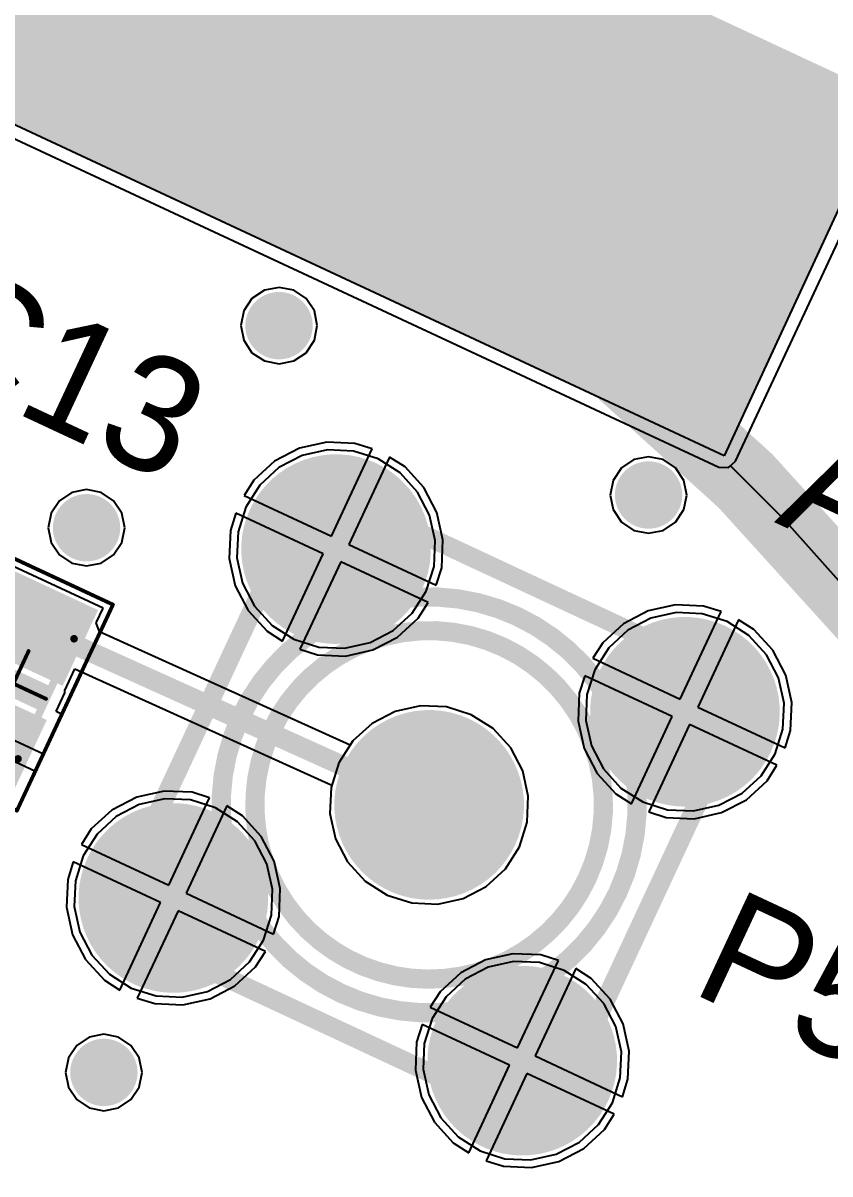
# Model space of a CAD drawing. Header units: millimetres. Extents: x 1.42 to 4.09, y 1.63 to 4.12.
# Drawn here: x 3.089 to 3.508, y 3.204 to 3.802 of the extents above; entities that cross this region are included whole.
import ezdxf

# ---------------------------------------------------------------- set-up
doc = ezdxf.new("R2010")
doc.units = ezdxf.units.MM
doc.header["$MEASUREMENT"] = 0
for name, color, linetype in [('BottomLayer', 5, 'Continuous'), ('BottomSolder', 6, 'Continuous'), ('KeepOutLayer', 6, 'Continuous'), ('Mechanical1', 6, 'Continuous'), ('Mechanical13', 56, 'Continuous'), ('Mechanical15', 56, 'Continuous'), ('Mechanical3', 76, 'Continuous'), ('MidLayer1', 16, 'Continuous'), ('MidLayer2', 76, 'Continuous'), ('MultiLayer', 9, 'Continuous'), ('PadHoleLayer', 156, 'Continuous'), ('TopLayer', 1, 'Continuous'), ('TopOverlay', 2, 'Continuous'), ('TopPaste', 8, 'Continuous'), ('TopSolder', 216, 'Continuous'), ('ViaHoleLayer', 16, 'Continuous')]:
    doc.layers.add(name, color=color, linetype=linetype)

# ---------------------------------------------------------------- blocks, each defined once
blk = doc.blocks.new('TE_SMA_TH_1')
at = {"layer": 'BottomLayer', "const_width": 0.04528}
for points in [[(-0.12264, 0.1, 1), (-0.07736, 0.1, 1)], [(0.07736, 0.1, 1), (0.12264, 0.1, 1)], [(-0.02264, 0, 1), (0.02264, 0, 1)], [(-0.12264, -0.1, 1), (-0.07736, -0.1, 1)], [(0.07736, -0.1, 1), (0.12264, -0.1, 1)]]:
    blk.add_lwpolyline(points, format="xyb", close=True, dxfattribs=at)
at = {"layer": 'BottomSolder', "const_width": 0.04928}
for points in [[(-0.12464, 0.1, 1), (-0.07536, 0.1, 1)], [(0.07536, 0.1, 1), (0.12464, 0.1, 1)], [(-0.02464, 0, 1), (0.02464, 0, 1)], [(-0.12464, -0.1, 1), (-0.07536, -0.1, 1)], [(0.07536, -0.1, 1), (0.12464, -0.1, 1)]]:
    blk.add_lwpolyline(points, format="xyb", close=True, dxfattribs=at)
at = {"layer": 'Mechanical13', "const_width": 0.01}
for points in [[(-0.12598, -0.12598), (-0.12598, 0.12598)], [(-0.12598, 0.12598), (0.12598, 0.12598)], [(0.12598, -0.12598), (0.12598, 0.12598)], [(-0.12598, -0.12598), (0.12598, -0.12598)]]:
    blk.add_lwpolyline(points, dxfattribs=at)
at = {"layer": 'Mechanical13'}
for points, const_width in [([(-0.12848, 0.12598, 1), (-0.12348, 0.12598, 1)], 0.005), ([(-0.12848, 0.12598, 1), (-0.12348, 0.12598, 1)], 0.005), ([(0.12348, 0.12598, 1), (0.12848, 0.12598, 1)], 0.005), ([(0.12348, 0.12598, 1), (0.12848, 0.12598, 1)], 0.005), ([(0.10807, 0, 1), (-0.10807, 0, 1)], 0.01), ([(0.09055, 0, 1), (-0.09055, 0, 1)], 0.01), ([(0.02559, 0, 1), (-0.02559, 0, 1)], 0.01), ([(-0.11057, 0, 1), (-0.10557, 0, 1)], 0.005), ([(-0.09305, 0, 1), (-0.08805, 0, 1)], 0.005), ([(-0.02809, 0, 1), (-0.02309, 0, 1)], 0.005), ([(0.02309, 0, 1), (0.02809, 0, 1)], 0.005), ([(0.08805, 0, 1), (0.09305, 0, 1)], 0.005), ([(0.10557, 0, 1), (0.11057, 0, 1)], 0.005), ([(-0.12848, -0.12598, 1), (-0.12348, -0.12598, 1)], 0.005), ([(-0.12848, -0.12598, 1), (-0.12348, -0.12598, 1)], 0.005), ([(0.12348, -0.12598, 1), (0.12848, -0.12598, 1)], 0.005), ([(0.12348, -0.12598, 1), (0.12848, -0.12598, 1)], 0.005)]:
    blk.add_lwpolyline(points, format="xyb", close=True, dxfattribs=dict(at, const_width=const_width))
at = {"layer": 'MidLayer1', "const_width": 0.04528}
for points in [[(-0.12264, 0.1, 1), (-0.07736, 0.1, 1)], [(0.07736, 0.1, 1), (0.12264, 0.1, 1)], [(-0.02264, 0, 1), (0.02264, 0, 1)], [(-0.12264, -0.1, 1), (-0.07736, -0.1, 1)], [(0.07736, -0.1, 1), (0.12264, -0.1, 1)]]:
    blk.add_lwpolyline(points, format="xyb", close=True, dxfattribs=at)
at = {"layer": 'MidLayer2', "const_width": 0.04528}
for points in [[(-0.12264, 0.1, 1), (-0.07736, 0.1, 1)], [(0.07736, 0.1, 1), (0.12264, 0.1, 1)], [(-0.02264, 0, 1), (0.02264, 0, 1)], [(-0.12264, -0.1, 1), (-0.07736, -0.1, 1)], [(0.07736, -0.1, 1), (0.12264, -0.1, 1)]]:
    blk.add_lwpolyline(points, format="xyb", close=True, dxfattribs=at)
at = {"layer": 'MultiLayer', "const_width": 0.04528}
for points in [[(-0.12264, 0.1, 1), (-0.07736, 0.1, 1)], [(0.07736, 0.1, 1), (0.12264, 0.1, 1)], [(-0.02264, 0, 1), (0.02264, 0, 1)], [(-0.12264, -0.1, 1), (-0.07736, -0.1, 1)], [(0.07736, -0.1, 1), (0.12264, -0.1, 1)]]:
    blk.add_lwpolyline(points, format="xyb", close=True, dxfattribs=at)
at = {"layer": 'PadHoleLayer'}
for points, const_width in [([(-0.11575, 0.1, 1), (-0.08425, 0.1, 1)], 0.0315), ([(0.08425, 0.1, 1), (0.11575, 0.1, 1)], 0.0315), ([(-0.01476, 0, 1), (0.01476, 0, 1)], 0.02953), ([(-0.11575, -0.1, 1), (-0.08425, -0.1, 1)], 0.0315), ([(0.08425, -0.1, 1), (0.11575, -0.1, 1)], 0.0315)]:
    blk.add_lwpolyline(points, format="xyb", close=True, dxfattribs=dict(at, const_width=const_width))
at = {"layer": 'TopLayer', "const_width": 0.04528}
for points in [[(-0.12264, 0.1, 1), (-0.07736, 0.1, 1)], [(0.07736, 0.1, 1), (0.12264, 0.1, 1)], [(-0.02264, 0, 1), (0.02264, 0, 1)], [(-0.12264, -0.1, 1), (-0.07736, -0.1, 1)], [(0.07736, -0.1, 1), (0.12264, -0.1, 1)]]:
    blk.add_lwpolyline(points, format="xyb", close=True, dxfattribs=at)
at = {"layer": 'TopSolder', "const_width": 0.04928}
for points in [[(-0.12464, 0.1, 1), (-0.07536, 0.1, 1)], [(0.07536, 0.1, 1), (0.12464, 0.1, 1)], [(-0.02464, 0, 1), (0.02464, 0, 1)], [(-0.12464, -0.1, 1), (-0.07536, -0.1, 1)], [(0.07536, -0.1, 1), (0.12464, -0.1, 1)]]:
    blk.add_lwpolyline(points, format="xyb", close=True, dxfattribs=at)
blk = doc.blocks.new('CAPC0603_1608_100_N_4')
at = {"layer": 'Mechanical13', "const_width": 0.00394}
for points in [[(-0.03445, -0.0187), (-0.03445, 0.0187)], [(0.03445, 0.0187), (-0.03445, 0.0187)], [(0.03445, -0.0187), (0.03445, 0.0187)], [(0.03445, -0.0187), (-0.03445, -0.0187)]]:
    blk.add_lwpolyline(points, dxfattribs=at)
at = {"layer": 'Mechanical13', "const_width": 0.00197}
for points in [[(-0.03543, 0.0187, 1), (-0.03346, 0.0187, 1)], [(-0.03543, 0.0187, 1), (-0.03346, 0.0187, 1)], [(0.03346, 0.0187, 1), (0.03543, 0.0187, 1)], [(0.03346, 0.0187, 1), (0.03543, 0.0187, 1)], [(-0.03543, -0.0187, 1), (-0.03346, -0.0187, 1)], [(-0.03543, -0.0187, 1), (-0.03346, -0.0187, 1)], [(0.03346, -0.0187, 1), (0.03543, -0.0187, 1)], [(0.03346, -0.0187, 1), (0.03543, -0.0187, 1)]]:
    blk.add_lwpolyline(points, format="xyb", close=True, dxfattribs=at)
at = {"layer": 'Mechanical15', "const_width": 0.00197}
for points in [[(-0.05906, -0.02953), (-0.05906, 0.02953)], [(0.05906, 0.02953), (-0.05906, 0.02953)], [(0.05906, -0.02953), (0.05906, 0.02953)], [(0, -0.0187), (0, 0.0187)], [(0.0187, 0), (-0.0187, 0)], [(0.05906, -0.02953), (-0.05906, -0.02953)]]:
    blk.add_lwpolyline(points, dxfattribs=at)
at = {"layer": 'Mechanical15', "const_width": 0.000984}
for points in [[(-0.05955, 0.02953, 1), (-0.05856, 0.02953, 1)], [(-0.05955, 0.02953, 1), (-0.05856, 0.02953, 1)], [(0.05856, 0.02953, 1), (0.05955, 0.02953, 1)], [(0.05856, 0.02953, 1), (0.05955, 0.02953, 1)], [(-0.00049, 0.0187, 1), (0.00049, 0.0187, 1)], [(-0.01919, 0, 1), (-0.01821, 0, 1)], [(0.01821, 0, 1), (0.01919, 0, 1)], [(-0.00049, -0.0187, 1), (0.00049, -0.0187, 1)], [(-0.05955, -0.02953, 1), (-0.05856, -0.02953, 1)], [(-0.05955, -0.02953, 1), (-0.05856, -0.02953, 1)], [(0.05856, -0.02953, 1), (0.05955, -0.02953, 1)], [(0.05856, -0.02953, 1), (0.05955, -0.02953, 1)]]:
    blk.add_lwpolyline(points, format="xyb", close=True, dxfattribs=at)
at = {"layer": 'TopLayer'}
for points in [[(-0.01378, -0.01969), (-0.01378, 0.01969), (-0.04921, -0.01969), (-0.04921, 0.01969)], [(-0.00689, -0.02067), (0.00689, -0.02067), (-0.00689, 0.01969), (0.00689, 0.01969)], [(0.04921, -0.01969), (0.04921, 0.01969), (0.01378, -0.01969), (0.01378, 0.01969)]]:
    blk.add_solid(points, dxfattribs=at)
at = {"layer": 'TopPaste'}
for points in [[(-0.01378, -0.01969), (-0.01378, 0.01969), (-0.04921, -0.01969), (-0.04921, 0.01969)], [(0.04921, -0.01969), (0.04921, 0.01969), (0.01378, -0.01969), (0.01378, 0.01969)]]:
    blk.add_solid(points, dxfattribs=at)
at = {"layer": 'TopSolder'}
for points in [[(-0.00978, -0.02369), (-0.00978, 0.02369), (-0.05321, -0.02369), (-0.05321, 0.02369)], [(0.05321, -0.02369), (0.05321, 0.02369), (0.00978, -0.02369), (0.00978, 0.02369)]]:
    blk.add_solid(points, dxfattribs=at)
blk = doc.blocks.new('ANT_2_4GHZ_FR408_4L_TIFA_9')
at = {"layer": 'KeepOutLayer'}
blk.add_solid([(-0.0374, 0.00984), (0.56102, 0.00984), (-0.0374, 0.21457), (0.56102, 0.21457)], dxfattribs=at)
at = {"layer": 'TopLayer'}
for points, const_width in [([(0, 0.02264), (0, 0.18307)], 0.03543), ([(0, 0.19291), (0.08268, 0.19291)], 0.01969), ([(0.08268, 0.19291), (0.16929, 0.19291)], 0.01969), ([(0.08268, 0), (0.08268, 0.19291)], 0.01969), ([(0.16929, 0.08898), (0.16929, 0.19291)], 0.01969), ([(0.26772, 0.19291), (0.35433, 0.19291)], 0.01969), ([(0.26772, 0.08898), (0.26772, 0.19291)], 0.01969), ([(0.35433, 0.08898), (0.35433, 0.19291)], 0.01969), ([(0.45276, 0.19291), (0.53937, 0.19291)], 0.01969), ([(0.45276, 0.08898), (0.45276, 0.19291)], 0.01969), ([(0.53937, 0.02795), (0.53937, 0.19291)], 0.01969), ([(0.16929, 0.08898), (0.26772, 0.08898)], 0.01969), ([(0.35433, 0.08898), (0.45276, 0.08898)], 0.01969), ([(0, 0), (0, 0.02264)], 0.03543)]:
    blk.add_lwpolyline(points, dxfattribs=dict(at, const_width=const_width))
for points, const_width in [([(-0.00886, 0.18307, 1), (0.00886, 0.18307, 1)], 0.01772), ([(-0.00492, 0.19291, 1), (0.00492, 0.19291, 1)], 0.00984), ([(0.07776, 0.19291, 1), (0.0876, 0.19291, 1)], 0.00984), ([(0.07776, 0.19291, 1), (0.0876, 0.19291, 1)], 0.00984), ([(0.07776, 0.19291, 1), (0.0876, 0.19291, 1)], 0.00984), ([(0.16437, 0.19291, 1), (0.17421, 0.19291, 1)], 0.00984), ([(0.16437, 0.19291, 1), (0.17421, 0.19291, 1)], 0.00984), ([(0.2628, 0.19291, 1), (0.27264, 0.19291, 1)], 0.00984), ([(0.2628, 0.19291, 1), (0.27264, 0.19291, 1)], 0.00984), ([(0.34941, 0.19291, 1), (0.35925, 0.19291, 1)], 0.00984), ([(0.34941, 0.19291, 1), (0.35925, 0.19291, 1)], 0.00984), ([(0.44783, 0.19291, 1), (0.45768, 0.19291, 1)], 0.00984), ([(0.44783, 0.19291, 1), (0.45768, 0.19291, 1)], 0.00984), ([(0.53445, 0.19291, 1), (0.54429, 0.19291, 1)], 0.00984), ([(0.53445, 0.19291, 1), (0.54429, 0.19291, 1)], 0.00984), ([(0.16437, 0.08898, 1), (0.17421, 0.08898, 1)], 0.00984), ([(0.16437, 0.08898, 1), (0.17421, 0.08898, 1)], 0.00984), ([(0.2628, 0.08898, 1), (0.27264, 0.08898, 1)], 0.00984), ([(0.2628, 0.08898, 1), (0.27264, 0.08898, 1)], 0.00984), ([(0.34941, 0.08898, 1), (0.35925, 0.08898, 1)], 0.00984), ([(0.34941, 0.08898, 1), (0.35925, 0.08898, 1)], 0.00984), ([(0.44783, 0.08898, 1), (0.45768, 0.08898, 1)], 0.00984), ([(0.44783, 0.08898, 1), (0.45768, 0.08898, 1)], 0.00984), ([(-0.00886, 0.02264, 1), (0.00886, 0.02264, 1)], 0.01772), ([(-0.00886, 0.02264, 1), (0.00886, 0.02264, 1)], 0.01772), ([(0.53445, 0.02795, 1), (0.54429, 0.02795, 1)], 0.00984), ([(-0.00886, 0, 1), (0.00886, 0, 1)], 0.01772), ([(0.07776, 0, 1), (0.0876, 0, 1)], 0.00984)]:
    blk.add_lwpolyline(points, format="xyb", close=True, dxfattribs=dict(at, const_width=const_width))
for points in [[(-0.005, 0.01764), (0.005, 0.01764), (-0.005, 0.02764), (0.005, 0.02764)], [(0.07768, -0.005), (0.08768, -0.005), (0.07768, 0.005), (0.08768, 0.005)]]:
    blk.add_solid(points, dxfattribs=at)
at = {"layer": 'TopPaste'}
for points in [[(-0.005, 0.01764), (0.005, 0.01764), (-0.005, 0.02764), (0.005, 0.02764)], [(0.07768, -0.005), (0.08768, -0.005), (0.07768, 0.005), (0.08768, 0.005)]]:
    blk.add_solid(points, dxfattribs=at)

msp = doc.modelspace()

# ---------------------------------------------------------------- linework, layer by layer
at = {"layer": 'BottomLayer'}
for p, q in [((3.596, 3.886), (3.45331, 3.57736)), ((3.45331, 3.57736), (2.91095, 3.83026)), ((2.90821, 3.82438), (3.45057, 3.57147)), ((3.4592, 3.57461), (3.54572, 3.76016)), ((3.24677, 3.58443), (3.23256, 3.58128)), ((3.26131, 3.5838), (3.24677, 3.58443)), ((3.27038, 3.58094), (3.26131, 3.5838)), ((3.23256, 3.58128), (3.21965, 3.57456)), ((3.24921, 3.53554), (3.27038, 3.58094)), ((3.27945, 3.57671), (3.25828, 3.53131)), ((3.28747, 3.5716), (3.27945, 3.57671)), ((3.21965, 3.57456), (3.20892, 3.56473)), ((3.2973, 3.56087), (3.28747, 3.5716)), ((3.45057, 3.57147), (3.4555, 3.57126)), ((3.4555, 3.57126), (3.45553, 3.57126)), ((3.45553, 3.57126), (3.4592, 3.57461)), ((3.4592, 3.57461), (3.4592, 3.57461)), ((3.20892, 3.56473), (3.20381, 3.55671)), ((3.30402, 3.54796), (3.2973, 3.56087)), ((3.20381, 3.55671), (3.24921, 3.53554)), ((3.19959, 3.54765), (3.19673, 3.53857)), ((3.24499, 3.52647), (3.19959, 3.54765)), ((3.30717, 3.53375), (3.30402, 3.54796)), ((3.19673, 3.53857), (3.19609, 3.52403)), ((3.25828, 3.53131), (3.30368, 3.51014)), ((3.30654, 3.51921), (3.30717, 3.53375)), ((3.19609, 3.52403), (3.19924, 3.50982)), ((3.22382, 3.48107), (3.24499, 3.52647)), ((3.25405, 3.52225), (3.23288, 3.47685)), ((3.29945, 3.50108), (3.25405, 3.52225)), ((3.30368, 3.51014), (3.30654, 3.51921)), ((3.19924, 3.50982), (3.20596, 3.49691)), ((3.29434, 3.49306), (3.29945, 3.50108)), ((3.42803, 3.49991), (3.41382, 3.49676)), ((3.44257, 3.49927), (3.42803, 3.49991)), ((3.45164, 3.49641), (3.44257, 3.49927)), ((3.20596, 3.49691), (3.21579, 3.48618)), ((3.28361, 3.48322), (3.29434, 3.49306)), ((3.41382, 3.49676), (3.40091, 3.49004)), ((3.43047, 3.45101), (3.45164, 3.49641)), ((3.40091, 3.49004), (3.39018, 3.48021)), ((3.46071, 3.49219), (3.43954, 3.44679)), ((3.46873, 3.48708), (3.46071, 3.49219)), ((3.47856, 3.47635), (3.46873, 3.48708)), ((3.21579, 3.48618), (3.22382, 3.48107)), ((3.2707, 3.4765), (3.28361, 3.48322)), ((3.23288, 3.47685), (3.24195, 3.47399)), ((3.25649, 3.47335), (3.2707, 3.4765)), ((3.39018, 3.48021), (3.38507, 3.47218)), ((3.48528, 3.46344), (3.47856, 3.47635)), ((3.24195, 3.47399), (3.25649, 3.47335)), ((3.38507, 3.47218), (3.43047, 3.45101)), ((3.38085, 3.46312), (3.37799, 3.45405)), ((3.42625, 3.44195), (3.38085, 3.46312)), ((3.48843, 3.44923), (3.48528, 3.46344)), ((3.37799, 3.45405), (3.37735, 3.43951)), ((3.28231, 3.4446), (3.27034, 3.43836)), ((3.29549, 3.44752), (3.28231, 3.4446)), ((3.30898, 3.44693), (3.29549, 3.44752)), ((3.32186, 3.44287), (3.30898, 3.44693)), ((3.43954, 3.44679), (3.48494, 3.42562)), ((3.4878, 3.43469), (3.48843, 3.44923)), ((3.33324, 3.43562), (3.32186, 3.44287)), ((3.37735, 3.43951), (3.3805, 3.4253)), ((3.40508, 3.39655), (3.42625, 3.44195)), ((3.27034, 3.43836), (3.26038, 3.42924)), ((3.34236, 3.42566), (3.33324, 3.43562)), ((3.43531, 3.43772), (3.41414, 3.39232)), ((3.48071, 3.41655), (3.43531, 3.43772)), ((3.48494, 3.42562), (3.4878, 3.43469)), ((3.26038, 3.42924), (3.25313, 3.41786)), ((3.3486, 3.41369), (3.34236, 3.42566)), ((3.3805, 3.4253), (3.38722, 3.41239)), ((3.25313, 3.41786), (3.24907, 3.40498)), ((3.4756, 3.40853), (3.48071, 3.41655)), ((3.35152, 3.40051), (3.3486, 3.41369)), ((3.38722, 3.41239), (3.39706, 3.40166)), ((3.16225, 3.40317), (3.14804, 3.40002)), ((3.17679, 3.40254), (3.16225, 3.40317)), ((3.24907, 3.40498), (3.24848, 3.39149)), ((3.46487, 3.3987), (3.4756, 3.40853)), ((3.14804, 3.40002), (3.13513, 3.3933)), ((3.16469, 3.35428), (3.18586, 3.39968)), ((3.18586, 3.39968), (3.17679, 3.40254)), ((3.35093, 3.38702), (3.35152, 3.40051)), ((3.39706, 3.40166), (3.40508, 3.39655)), ((3.45196, 3.39198), (3.46487, 3.3987)), ((3.13513, 3.3933), (3.1244, 3.38347)), ((3.19492, 3.39545), (3.17375, 3.35005)), ((3.20294, 3.39034), (3.19492, 3.39545)), ((3.24848, 3.39149), (3.2514, 3.37831)), ((3.41414, 3.39232), (3.42321, 3.38946)), ((3.43775, 3.38883), (3.45196, 3.39198)), ((3.21278, 3.37961), (3.20294, 3.39034)), ((3.34687, 3.37414), (3.35093, 3.38702)), ((3.42321, 3.38946), (3.43775, 3.38883)), ((3.1244, 3.38347), (3.11929, 3.37545)), ((3.2195, 3.3667), (3.21278, 3.37961)), ((3.11929, 3.37545), (3.16469, 3.35428)), ((3.2514, 3.37831), (3.25764, 3.36634)), ((3.33962, 3.36276), (3.34687, 3.37414)), ((3.11506, 3.36638), (3.1122, 3.35731)), ((3.16046, 3.34521), (3.11506, 3.36638)), ((3.22265, 3.35249), (3.2195, 3.3667)), ((3.25764, 3.36634), (3.26676, 3.35638)), ((3.32966, 3.35364), (3.33962, 3.36276)), ((3.1122, 3.35731), (3.11157, 3.34277)), ((3.26676, 3.35638), (3.27814, 3.34913)), ((3.17375, 3.35005), (3.21915, 3.32888)), ((3.22201, 3.33795), (3.22265, 3.35249)), ((3.27814, 3.34913), (3.29102, 3.34507)), ((3.31769, 3.3474), (3.32966, 3.35364)), ((3.13929, 3.29981), (3.16046, 3.34521)), ((3.29102, 3.34507), (3.30451, 3.34448)), ((3.30451, 3.34448), (3.31769, 3.3474)), ((3.11157, 3.34277), (3.11472, 3.32856)), ((3.16953, 3.34099), (3.14836, 3.29559)), ((3.21493, 3.31982), (3.16953, 3.34099)), ((3.21915, 3.32888), (3.22201, 3.33795)), ((3.11472, 3.32856), (3.12144, 3.31565)), ((3.20982, 3.31179), (3.21493, 3.31982)), ((3.12144, 3.31565), (3.13127, 3.30492)), ((3.3293, 3.3155), (3.31639, 3.30878)), ((3.34351, 3.31865), (3.3293, 3.3155)), ((3.35805, 3.31801), (3.34351, 3.31865)), ((3.34595, 3.26975), (3.36712, 3.31515)), ((3.36712, 3.31515), (3.35805, 3.31801)), ((3.19909, 3.30196), (3.20982, 3.31179)), ((3.31639, 3.30878), (3.30566, 3.29894)), ((3.37618, 3.31093), (3.35501, 3.26553)), ((3.38421, 3.30582), (3.37618, 3.31093)), ((3.13127, 3.30492), (3.13929, 3.29981)), ((3.18618, 3.29524), (3.19909, 3.30196)), ((3.39404, 3.29509), (3.38421, 3.30582)), ((3.14836, 3.29559), (3.15743, 3.29273)), ((3.17197, 3.29209), (3.18618, 3.29524)), ((3.30566, 3.29894), (3.30055, 3.29092)), ((3.40076, 3.28218), (3.39404, 3.29509)), ((3.15743, 3.29273), (3.17197, 3.29209)), ((3.30055, 3.29092), (3.34595, 3.26975)), ((3.29632, 3.28186), (3.29346, 3.27279)), ((3.34172, 3.26069), (3.29632, 3.28186)), ((3.40391, 3.26797), (3.40076, 3.28218)), ((3.29346, 3.27279), (3.29283, 3.25825)), ((3.35501, 3.26553), (3.40041, 3.24436)), ((3.40327, 3.25343), (3.40391, 3.26797)), ((3.32055, 3.21529), (3.34172, 3.26069)), ((3.29283, 3.25825), (3.29598, 3.24404)), ((3.35079, 3.25646), (3.32962, 3.21106)), ((3.39619, 3.23529), (3.35079, 3.25646)), ((3.40041, 3.24436), (3.40327, 3.25343)), ((3.29598, 3.24404), (3.3027, 3.23113)), ((3.39108, 3.22727), (3.39619, 3.23529)), ((3.3027, 3.23113), (3.31253, 3.2204)), ((3.38035, 3.21744), (3.39108, 3.22727)), ((3.31253, 3.2204), (3.32055, 3.21529)), ((3.36744, 3.21072), (3.38035, 3.21744)), ((3.32962, 3.21106), (3.33869, 3.2082)), ((3.33869, 3.2082), (3.35323, 3.20757)), ((3.35323, 3.20757), (3.36744, 3.21072))]:
    msp.add_line(p, q, dxfattribs=at)
at = {"layer": 'BottomLayer', "const_width": 0.0135}
for points in [[(3.21525, 3.645, 1), (3.22875, 3.645, 1)], [(3.40725, 3.557, 1), (3.42075, 3.557, 1)], [(3.11525, 3.54, 1), (3.12875, 3.54, 1)], [(3.12425, 3.257, 1), (3.13775, 3.257, 1)]]:
    msp.add_lwpolyline(points, format="xyb", close=True, dxfattribs=at)
at = {"layer": 'BottomSolder', "const_width": 0.0175}
for points in [[(3.21325, 3.645, 1), (3.23075, 3.645, 1)], [(3.40525, 3.557, 1), (3.42275, 3.557, 1)], [(3.11325, 3.54, 1), (3.13075, 3.54, 1)], [(3.12225, 3.257, 1), (3.13975, 3.257, 1)]]:
    msp.add_lwpolyline(points, format="xyb", close=True, dxfattribs=at)
at = {"layer": 'Mechanical1', "const_width": 0.01}
msp.add_lwpolyline([(2.88993, 4.08344, -0.35351), (3.98344, 2.98993)], format="xyb", dxfattribs=at)
at = {"layer": 'Mechanical3', "const_width": 0.01}
msp.add_lwpolyline([(2.88296, 4.0178, -0.35351), (3.9178, 2.98296)], format="xyb", dxfattribs=at)
at = {"layer": 'Mechanical3', "const_width": 0.03937}
msp.add_lwpolyline([(3.75606, 2.86, 1), (1.76394, 2.86, 1)], format="xyb", close=True, dxfattribs=at)
at = {"layer": 'MidLayer1'}
for p, q in [((3.596, 3.886), (3.45331, 3.57736)), ((3.45331, 3.57736), (2.91095, 3.83026)), ((2.90821, 3.82438), (3.45057, 3.57147)), ((3.4592, 3.57461), (3.54572, 3.76016)), ((3.24677, 3.58443), (3.23256, 3.58128)), ((3.26131, 3.5838), (3.24677, 3.58443)), ((3.27038, 3.58094), (3.26131, 3.5838)), ((3.23256, 3.58128), (3.21965, 3.57456)), ((3.24921, 3.53554), (3.27038, 3.58094)), ((3.27945, 3.57671), (3.25828, 3.53131)), ((3.28747, 3.5716), (3.27945, 3.57671)), ((3.21965, 3.57456), (3.20892, 3.56473)), ((3.2973, 3.56087), (3.28747, 3.5716)), ((3.45057, 3.57147), (3.4555, 3.57126)), ((3.4555, 3.57126), (3.45553, 3.57126)), ((3.45553, 3.57126), (3.4592, 3.57461)), ((3.4592, 3.57461), (3.4592, 3.57461)), ((3.20892, 3.56473), (3.20381, 3.55671)), ((3.30402, 3.54796), (3.2973, 3.56087)), ((3.20381, 3.55671), (3.24921, 3.53554)), ((3.19959, 3.54765), (3.19673, 3.53857)), ((3.24499, 3.52647), (3.19959, 3.54765)), ((3.30717, 3.53375), (3.30402, 3.54796)), ((3.19673, 3.53857), (3.19609, 3.52403)), ((3.25828, 3.53131), (3.30368, 3.51014)), ((3.30654, 3.51921), (3.30717, 3.53375)), ((3.19609, 3.52403), (3.19924, 3.50982)), ((3.22382, 3.48107), (3.24499, 3.52647)), ((3.25405, 3.52225), (3.23288, 3.47685)), ((3.29945, 3.50108), (3.25405, 3.52225)), ((3.30368, 3.51014), (3.30654, 3.51921)), ((3.19924, 3.50982), (3.20596, 3.49691)), ((3.29434, 3.49306), (3.29945, 3.50108)), ((3.42803, 3.49991), (3.41382, 3.49676)), ((3.44257, 3.49927), (3.42803, 3.49991)), ((3.45164, 3.49641), (3.44257, 3.49927)), ((3.20596, 3.49691), (3.21579, 3.48618)), ((3.28361, 3.48322), (3.29434, 3.49306)), ((3.41382, 3.49676), (3.40091, 3.49004)), ((3.43047, 3.45101), (3.45164, 3.49641)), ((3.40091, 3.49004), (3.39018, 3.48021)), ((3.46071, 3.49219), (3.43954, 3.44679)), ((3.46873, 3.48708), (3.46071, 3.49219)), ((3.47856, 3.47635), (3.46873, 3.48708)), ((3.21579, 3.48618), (3.22382, 3.48107)), ((3.2707, 3.4765), (3.28361, 3.48322)), ((3.23288, 3.47685), (3.24195, 3.47399)), ((3.25649, 3.47335), (3.2707, 3.4765)), ((3.39018, 3.48021), (3.38507, 3.47218)), ((3.48528, 3.46344), (3.47856, 3.47635)), ((3.24195, 3.47399), (3.25649, 3.47335)), ((3.38507, 3.47218), (3.43047, 3.45101)), ((3.38085, 3.46312), (3.37799, 3.45405)), ((3.42625, 3.44195), (3.38085, 3.46312)), ((3.48843, 3.44923), (3.48528, 3.46344)), ((3.37799, 3.45405), (3.37735, 3.43951)), ((3.28231, 3.4446), (3.27034, 3.43836)), ((3.29549, 3.44752), (3.28231, 3.4446)), ((3.30898, 3.44693), (3.29549, 3.44752)), ((3.32186, 3.44287), (3.30898, 3.44693)), ((3.43954, 3.44679), (3.48494, 3.42562)), ((3.4878, 3.43469), (3.48843, 3.44923)), ((3.33324, 3.43562), (3.32186, 3.44287)), ((3.37735, 3.43951), (3.3805, 3.4253)), ((3.40508, 3.39655), (3.42625, 3.44195)), ((3.27034, 3.43836), (3.26038, 3.42924)), ((3.34236, 3.42566), (3.33324, 3.43562)), ((3.43531, 3.43772), (3.41414, 3.39232)), ((3.48071, 3.41655), (3.43531, 3.43772)), ((3.48494, 3.42562), (3.4878, 3.43469)), ((3.26038, 3.42924), (3.25313, 3.41786)), ((3.3486, 3.41369), (3.34236, 3.42566)), ((3.3805, 3.4253), (3.38722, 3.41239)), ((3.25313, 3.41786), (3.24907, 3.40498)), ((3.4756, 3.40853), (3.48071, 3.41655)), ((3.35152, 3.40051), (3.3486, 3.41369)), ((3.38722, 3.41239), (3.39706, 3.40166)), ((3.16225, 3.40317), (3.14804, 3.40002)), ((3.17679, 3.40254), (3.16225, 3.40317)), ((3.24907, 3.40498), (3.24848, 3.39149)), ((3.46487, 3.3987), (3.4756, 3.40853)), ((3.14804, 3.40002), (3.13513, 3.3933)), ((3.16469, 3.35428), (3.18586, 3.39968)), ((3.18586, 3.39968), (3.17679, 3.40254)), ((3.35093, 3.38702), (3.35152, 3.40051)), ((3.39706, 3.40166), (3.40508, 3.39655)), ((3.45196, 3.39198), (3.46487, 3.3987)), ((3.13513, 3.3933), (3.1244, 3.38347)), ((3.19492, 3.39545), (3.17375, 3.35005)), ((3.20294, 3.39034), (3.19492, 3.39545)), ((3.24848, 3.39149), (3.2514, 3.37831)), ((3.41414, 3.39232), (3.42321, 3.38946)), ((3.43775, 3.38883), (3.45196, 3.39198)), ((3.21278, 3.37961), (3.20294, 3.39034)), ((3.34687, 3.37414), (3.35093, 3.38702)), ((3.42321, 3.38946), (3.43775, 3.38883)), ((3.1244, 3.38347), (3.11929, 3.37545)), ((3.2195, 3.3667), (3.21278, 3.37961)), ((3.11929, 3.37545), (3.16469, 3.35428)), ((3.2514, 3.37831), (3.25764, 3.36634)), ((3.33962, 3.36276), (3.34687, 3.37414)), ((3.11506, 3.36638), (3.1122, 3.35731)), ((3.16046, 3.34521), (3.11506, 3.36638)), ((3.22265, 3.35249), (3.2195, 3.3667)), ((3.25764, 3.36634), (3.26676, 3.35638)), ((3.32966, 3.35364), (3.33962, 3.36276)), ((3.1122, 3.35731), (3.11157, 3.34277)), ((3.26676, 3.35638), (3.27814, 3.34913)), ((3.17375, 3.35005), (3.21915, 3.32888)), ((3.22201, 3.33795), (3.22265, 3.35249)), ((3.27814, 3.34913), (3.29102, 3.34507)), ((3.31769, 3.3474), (3.32966, 3.35364)), ((3.13929, 3.29981), (3.16046, 3.34521)), ((3.29102, 3.34507), (3.30451, 3.34448)), ((3.30451, 3.34448), (3.31769, 3.3474)), ((3.11157, 3.34277), (3.11472, 3.32856)), ((3.16953, 3.34099), (3.14836, 3.29559)), ((3.21493, 3.31982), (3.16953, 3.34099)), ((3.21915, 3.32888), (3.22201, 3.33795)), ((3.11472, 3.32856), (3.12144, 3.31565)), ((3.20982, 3.31179), (3.21493, 3.31982)), ((3.12144, 3.31565), (3.13127, 3.30492)), ((3.3293, 3.3155), (3.31639, 3.30878)), ((3.34351, 3.31865), (3.3293, 3.3155)), ((3.35805, 3.31801), (3.34351, 3.31865)), ((3.34595, 3.26975), (3.36712, 3.31515)), ((3.36712, 3.31515), (3.35805, 3.31801)), ((3.19909, 3.30196), (3.20982, 3.31179)), ((3.31639, 3.30878), (3.30566, 3.29894)), ((3.37618, 3.31093), (3.35501, 3.26553)), ((3.38421, 3.30582), (3.37618, 3.31093)), ((3.13127, 3.30492), (3.13929, 3.29981)), ((3.18618, 3.29524), (3.19909, 3.30196)), ((3.39404, 3.29509), (3.38421, 3.30582)), ((3.14836, 3.29559), (3.15743, 3.29273)), ((3.17197, 3.29209), (3.18618, 3.29524)), ((3.30566, 3.29894), (3.30055, 3.29092)), ((3.40076, 3.28218), (3.39404, 3.29509)), ((3.15743, 3.29273), (3.17197, 3.29209)), ((3.30055, 3.29092), (3.34595, 3.26975)), ((3.29632, 3.28186), (3.29346, 3.27279)), ((3.34172, 3.26069), (3.29632, 3.28186)), ((3.40391, 3.26797), (3.40076, 3.28218)), ((3.29346, 3.27279), (3.29283, 3.25825)), ((3.35501, 3.26553), (3.40041, 3.24436)), ((3.40327, 3.25343), (3.40391, 3.26797)), ((3.32055, 3.21529), (3.34172, 3.26069)), ((3.29283, 3.25825), (3.29598, 3.24404)), ((3.35079, 3.25646), (3.32962, 3.21106)), ((3.39619, 3.23529), (3.35079, 3.25646)), ((3.40041, 3.24436), (3.40327, 3.25343)), ((3.29598, 3.24404), (3.3027, 3.23113)), ((3.39108, 3.22727), (3.39619, 3.23529)), ((3.3027, 3.23113), (3.31253, 3.2204)), ((3.38035, 3.21744), (3.39108, 3.22727)), ((3.31253, 3.2204), (3.32055, 3.21529)), ((3.36744, 3.21072), (3.38035, 3.21744)), ((3.32962, 3.21106), (3.33869, 3.2082)), ((3.33869, 3.2082), (3.35323, 3.20757)), ((3.35323, 3.20757), (3.36744, 3.21072))]:
    msp.add_line(p, q, dxfattribs=at)
at = {"layer": 'MidLayer1', "const_width": 0.0135}
for points in [[(3.21525, 3.645, 1), (3.22875, 3.645, 1)], [(3.40725, 3.557, 1), (3.42075, 3.557, 1)], [(3.11525, 3.54, 1), (3.12875, 3.54, 1)], [(3.12425, 3.257, 1), (3.13775, 3.257, 1)]]:
    msp.add_lwpolyline(points, format="xyb", close=True, dxfattribs=at)
at = {"layer": 'MidLayer2'}
for p, q in [((3.596, 3.886), (3.45331, 3.57736)), ((3.45331, 3.57736), (2.91095, 3.83026)), ((2.96187, 3.79935), (3.45057, 3.57147)), ((3.4592, 3.57461), (3.54572, 3.76016)), ((3.21439, 3.66337), (3.20794, 3.65906)), ((3.222, 3.66488), (3.21439, 3.66337)), ((3.22961, 3.66337), (3.222, 3.66488)), ((3.23606, 3.65906), (3.22961, 3.66337)), ((3.20794, 3.65906), (3.20363, 3.65261)), ((3.24037, 3.65261), (3.23606, 3.65906)), ((3.20363, 3.65261), (3.20212, 3.645)), ((3.24188, 3.645), (3.24037, 3.65261)), ((3.20212, 3.645), (3.20363, 3.63739)), ((3.24037, 3.63739), (3.24188, 3.645)), ((3.20363, 3.63739), (3.20794, 3.63094)), ((3.23606, 3.63094), (3.24037, 3.63739)), ((3.20794, 3.63094), (3.21439, 3.62663)), ((3.22961, 3.62663), (3.23606, 3.63094)), ((3.21439, 3.62663), (3.222, 3.62512)), ((3.222, 3.62512), (3.22961, 3.62663)), ((3.23394, 3.57749), (3.22197, 3.57126)), ((3.24712, 3.58041), (3.23394, 3.57749)), ((3.26061, 3.57982), (3.24712, 3.58041)), ((3.27349, 3.57577), (3.26061, 3.57982)), ((3.414, 3.57688), (3.40639, 3.57537)), ((3.42161, 3.57537), (3.414, 3.57688)), ((3.22197, 3.57126), (3.21201, 3.56214)), ((3.28487, 3.56851), (3.27349, 3.57577)), ((3.39994, 3.57106), (3.39563, 3.56461)), ((3.40639, 3.57537), (3.39994, 3.57106)), ((3.42806, 3.57106), (3.42161, 3.57537)), ((3.43237, 3.56461), (3.42806, 3.57106)), ((3.45057, 3.57147), (3.4555, 3.57126)), ((3.4555, 3.57126), (3.45553, 3.57126)), ((3.45553, 3.57126), (3.4592, 3.57461)), ((3.4592, 3.57461), (3.4592, 3.57461)), ((3.294, 3.55856), (3.28487, 3.56851)), ((3.39563, 3.56461), (3.39412, 3.557)), ((3.43388, 3.557), (3.43237, 3.56461)), ((3.11439, 3.55837), (3.10794, 3.55406)), ((3.122, 3.55988), (3.11439, 3.55837)), ((3.12961, 3.55837), (3.122, 3.55988)), ((3.13606, 3.55406), (3.12961, 3.55837)), ((3.21201, 3.56214), (3.20476, 3.55075)), ((3.30023, 3.54658), (3.294, 3.55856)), ((3.10794, 3.55406), (3.10363, 3.54761)), ((3.14037, 3.54761), (3.13606, 3.55406)), ((3.39412, 3.557), (3.39563, 3.54939)), ((3.43237, 3.54939), (3.43388, 3.557)), ((3.10363, 3.54761), (3.10212, 3.54)), ((3.14188, 3.54), (3.14037, 3.54761)), ((3.20476, 3.55075), (3.2007, 3.53787)), ((3.30315, 3.5334), (3.30023, 3.54658)), ((3.39563, 3.54939), (3.39994, 3.54294)), ((3.42806, 3.54294), (3.43237, 3.54939)), ((3.39994, 3.54294), (3.40639, 3.53863)), ((3.42161, 3.53863), (3.42806, 3.54294)), ((3.10212, 3.54), (3.10363, 3.53239)), ((3.14037, 3.53239), (3.14188, 3.54)), ((3.2007, 3.53787), (3.20011, 3.52439)), ((3.40639, 3.53863), (3.414, 3.53712)), ((3.414, 3.53712), (3.42161, 3.53863)), ((3.10363, 3.53239), (3.10794, 3.52594)), ((3.13606, 3.52594), (3.14037, 3.53239)), ((3.30256, 3.51991), (3.30315, 3.5334)), ((3.10794, 3.52594), (3.11439, 3.52163)), ((3.12961, 3.52163), (3.13606, 3.52594)), ((3.20011, 3.52439), (3.20303, 3.5112)), ((3.11439, 3.52163), (3.122, 3.52012)), ((3.122, 3.52012), (3.12961, 3.52163)), ((3.2985, 3.50704), (3.30256, 3.51991)), ((3.20303, 3.5112), (3.20927, 3.49923)), ((3.29125, 3.49565), (3.2985, 3.50704)), ((3.20927, 3.49923), (3.21839, 3.48927)), ((3.2813, 3.48653), (3.29125, 3.49565)), ((3.4152, 3.49297), (3.40323, 3.48673)), ((3.42838, 3.49589), (3.4152, 3.49297)), ((3.44187, 3.4953), (3.42838, 3.49589)), ((3.45475, 3.49124), (3.44187, 3.4953)), ((3.21839, 3.48927), (3.22977, 3.48202)), ((3.26932, 3.48029), (3.2813, 3.48653)), ((3.40323, 3.48673), (3.39327, 3.47761)), ((3.46614, 3.48399), (3.45475, 3.49124)), ((3.22977, 3.48202), (3.24265, 3.47796)), ((3.47526, 3.47403), (3.46614, 3.48399)), ((3.24265, 3.47796), (3.25614, 3.47737)), ((3.25614, 3.47737), (3.26932, 3.48029)), ((3.39327, 3.47761), (3.38602, 3.46623)), ((3.48149, 3.46206), (3.47526, 3.47403)), ((3.38602, 3.46623), (3.38196, 3.45335)), ((3.48441, 3.44888), (3.48149, 3.46206)), ((3.38196, 3.45335), (3.38137, 3.43986)), ((3.28231, 3.4446), (3.27034, 3.43836)), ((3.29549, 3.44752), (3.28231, 3.4446)), ((3.30898, 3.44693), (3.29549, 3.44752)), ((3.32186, 3.44287), (3.30898, 3.44693)), ((3.48382, 3.43539), (3.48441, 3.44888)), ((3.33324, 3.43562), (3.32186, 3.44287)), ((3.38137, 3.43986), (3.38429, 3.42668)), ((3.27034, 3.43836), (3.26038, 3.42924)), ((3.34236, 3.42566), (3.33324, 3.43562)), ((3.47976, 3.42251), (3.48382, 3.43539)), ((3.26038, 3.42924), (3.25313, 3.41786)), ((3.38429, 3.42668), (3.39053, 3.4147)), ((3.3486, 3.41369), (3.34236, 3.42566)), ((3.47251, 3.41113), (3.47976, 3.42251)), ((3.25313, 3.41786), (3.24907, 3.40498)), ((3.39053, 3.4147), (3.39965, 3.40475)), ((3.35152, 3.40051), (3.3486, 3.41369)), ((3.46256, 3.402), (3.47251, 3.41113)), ((3.24907, 3.40498), (3.24848, 3.39149)), ((3.39965, 3.40475), (3.41104, 3.3975)), ((3.1626, 3.39915), (3.14942, 3.39623)), ((3.17609, 3.39856), (3.1626, 3.39915)), ((3.18896, 3.3945), (3.17609, 3.39856)), ((3.35093, 3.38702), (3.35152, 3.40051)), ((3.41104, 3.3975), (3.42391, 3.39344)), ((3.45058, 3.39577), (3.46256, 3.402)), ((3.14942, 3.39623), (3.13744, 3.39)), ((3.20035, 3.38725), (3.18896, 3.3945)), ((3.24848, 3.39149), (3.2514, 3.37831)), ((3.42391, 3.39344), (3.4374, 3.39285)), ((3.4374, 3.39285), (3.45058, 3.39577)), ((3.13744, 3.39), (3.12749, 3.38087)), ((3.20947, 3.3773), (3.20035, 3.38725)), ((3.34687, 3.37414), (3.35093, 3.38702)), ((3.12749, 3.38087), (3.12023, 3.36949)), ((3.21571, 3.36532), (3.20947, 3.3773)), ((3.2514, 3.37831), (3.25764, 3.36634)), ((3.33962, 3.36276), (3.34687, 3.37414)), ((3.12023, 3.36949), (3.11618, 3.35661)), ((3.21863, 3.35214), (3.21571, 3.36532)), ((3.25764, 3.36634), (3.26676, 3.35638)), ((3.32966, 3.35364), (3.33962, 3.36276)), ((3.11618, 3.35661), (3.11559, 3.34312)), ((3.26676, 3.35638), (3.27814, 3.34913)), ((3.21804, 3.33865), (3.21863, 3.35214)), ((3.27814, 3.34913), (3.29102, 3.34507)), ((3.31769, 3.3474), (3.32966, 3.35364)), ((3.11559, 3.34312), (3.11851, 3.32994)), ((3.29102, 3.34507), (3.30451, 3.34448)), ((3.30451, 3.34448), (3.31769, 3.3474)), ((3.21398, 3.32577), (3.21804, 3.33865)), ((3.11851, 3.32994), (3.12474, 3.31797)), ((3.20673, 3.31439), (3.21398, 3.32577)), ((3.12474, 3.31797), (3.13386, 3.30801)), ((3.19677, 3.30527), (3.20673, 3.31439)), ((3.34386, 3.31463), (3.33068, 3.31171)), ((3.35735, 3.31404), (3.34386, 3.31463)), ((3.37023, 3.30998), (3.35735, 3.31404)), ((3.13386, 3.30801), (3.14525, 3.30076)), ((3.33068, 3.31171), (3.3187, 3.30547)), ((3.38161, 3.30273), (3.37023, 3.30998)), ((3.1848, 3.29903), (3.19677, 3.30527)), ((3.3187, 3.30547), (3.30875, 3.29635)), ((3.39073, 3.29277), (3.38161, 3.30273)), ((3.14525, 3.30076), (3.15813, 3.2967)), ((3.15813, 3.2967), (3.17161, 3.29611)), ((3.17161, 3.29611), (3.1848, 3.29903)), ((3.30875, 3.29635), (3.3015, 3.28496)), ((3.39697, 3.2808), (3.39073, 3.29277)), ((3.3015, 3.28496), (3.29744, 3.27209)), ((3.39989, 3.26761), (3.39697, 3.2808)), ((3.12339, 3.27537), (3.11694, 3.27106)), ((3.131, 3.27688), (3.12339, 3.27537)), ((3.13861, 3.27537), (3.131, 3.27688)), ((3.14506, 3.27106), (3.13861, 3.27537)), ((3.29744, 3.27209), (3.29685, 3.2586)), ((3.11694, 3.27106), (3.11263, 3.26461)), ((3.14937, 3.26461), (3.14506, 3.27106)), ((3.3993, 3.25413), (3.39989, 3.26761)), ((3.11263, 3.26461), (3.11112, 3.257)), ((3.15088, 3.257), (3.14937, 3.26461)), ((3.11112, 3.257), (3.11263, 3.24939)), ((3.14937, 3.24939), (3.15088, 3.257)), ((3.29685, 3.2586), (3.29977, 3.24542)), ((3.39524, 3.24125), (3.3993, 3.25413)), ((3.11263, 3.24939), (3.11694, 3.24294)), ((3.14506, 3.24294), (3.14937, 3.24939)), ((3.11694, 3.24294), (3.12339, 3.23863)), ((3.13861, 3.23863), (3.14506, 3.24294)), ((3.29977, 3.24542), (3.306, 3.23344)), ((3.38799, 3.22986), (3.39524, 3.24125)), ((3.12339, 3.23863), (3.131, 3.23712)), ((3.131, 3.23712), (3.13861, 3.23863)), ((3.306, 3.23344), (3.31513, 3.22349)), ((3.37803, 3.22074), (3.38799, 3.22986)), ((3.31513, 3.22349), (3.32651, 3.21623)), ((3.36606, 3.21451), (3.37803, 3.22074)), ((3.32651, 3.21623), (3.33939, 3.21218)), ((3.33939, 3.21218), (3.35288, 3.21159)), ((3.35288, 3.21159), (3.36606, 3.21451))]:
    msp.add_line(p, q, dxfattribs=at)
at = {"layer": 'MidLayer2', "const_width": 0.0135}
for points in [[(3.21525, 3.645, 1), (3.22875, 3.645, 1)], [(3.40725, 3.557, 1), (3.42075, 3.557, 1)], [(3.11525, 3.54, 1), (3.12875, 3.54, 1)], [(3.12425, 3.257, 1), (3.13775, 3.257, 1)]]:
    msp.add_lwpolyline(points, format="xyb", close=True, dxfattribs=at)
at = {"layer": 'MultiLayer', "const_width": 0.0135}
for points in [[(3.21525, 3.645, 1), (3.22875, 3.645, 1)], [(3.40725, 3.557, 1), (3.42075, 3.557, 1)], [(3.11525, 3.54, 1), (3.12875, 3.54, 1)], [(3.12425, 3.257, 1), (3.13775, 3.257, 1)]]:
    msp.add_lwpolyline(points, format="xyb", close=True, dxfattribs=at)
at = {"layer": 'TopLayer'}
for p, q in [((3.596, 3.886), (3.45331, 3.57736)), ((3.45331, 3.57736), (2.91095, 3.83026)), ((3.03168, 3.7668), (3.45057, 3.57147)), ((3.24677, 3.58443), (3.23256, 3.58128)), ((3.26131, 3.5838), (3.24677, 3.58443)), ((3.27038, 3.58094), (3.26131, 3.5838)), ((3.23256, 3.58128), (3.21965, 3.57456)), ((3.24921, 3.53554), (3.27038, 3.58094)), ((3.27945, 3.57671), (3.25828, 3.53131)), ((3.28747, 3.5716), (3.27945, 3.57671)), ((3.21965, 3.57456), (3.20892, 3.56473)), ((3.2973, 3.56087), (3.28747, 3.5716)), ((3.45057, 3.57147), (3.45553, 3.57126)), ((3.45553, 3.57126), (3.4565, 3.57214)), ((3.4565, 3.57214), (3.48408, 3.54456)), ((3.20892, 3.56473), (3.20381, 3.55671)), ((3.30402, 3.54796), (3.2973, 3.56087)), ((3.20381, 3.55671), (3.24921, 3.53554)), ((3.19959, 3.54765), (3.19673, 3.53857)), ((3.24499, 3.52647), (3.19959, 3.54765)), ((3.30717, 3.53375), (3.30402, 3.54796)), ((3.48408, 3.54456), (3.52133, 3.50288)), ((3.19673, 3.53857), (3.19609, 3.52403)), ((3.25828, 3.53131), (3.30368, 3.51014)), ((3.30654, 3.51921), (3.30717, 3.53375)), ((3.19609, 3.52403), (3.19924, 3.50982)), ((3.22382, 3.48107), (3.24499, 3.52647)), ((3.13061, 3.49818), (3.08406, 3.51989)), ((3.25405, 3.52225), (3.23288, 3.47685)), ((3.29945, 3.50108), (3.25405, 3.52225)), ((3.30368, 3.51014), (3.30654, 3.51921)), ((3.19924, 3.50982), (3.20596, 3.49691)), ((3.29434, 3.49306), (3.29945, 3.50108)), ((3.42803, 3.49991), (3.41382, 3.49676)), ((3.44257, 3.49927), (3.42803, 3.49991)), ((3.45164, 3.49641), (3.44257, 3.49927)), ((3.12705, 3.49056), (3.13061, 3.49818)), ((3.20596, 3.49691), (3.21579, 3.48618)), ((3.28361, 3.48322), (3.29434, 3.49306)), ((3.41382, 3.49676), (3.40091, 3.49004)), ((3.43047, 3.45101), (3.45164, 3.49641)), ((3.12879, 3.48587), (3.12705, 3.49056)), ((3.40091, 3.49004), (3.39018, 3.48021)), ((3.46071, 3.49219), (3.43954, 3.44679)), ((3.46873, 3.48708), (3.46071, 3.49219)), ((3.47856, 3.47635), (3.46873, 3.48708)), ((3.25899, 3.42706), (3.12879, 3.48587)), ((3.21579, 3.48618), (3.22382, 3.48107)), ((3.2707, 3.4765), (3.28361, 3.48322)), ((3.23288, 3.47685), (3.24195, 3.47399)), ((3.25649, 3.47335), (3.2707, 3.4765)), ((3.39018, 3.48021), (3.38507, 3.47218)), ((3.48528, 3.46344), (3.47856, 3.47635)), ((3.24195, 3.47399), (3.25649, 3.47335)), ((3.38507, 3.47218), (3.43047, 3.45101)), ((3.11069, 3.45547), (3.11589, 3.46661)), ((3.11589, 3.46661), (3.24948, 3.40628)), ((3.38085, 3.46312), (3.37799, 3.45405)), ((3.42625, 3.44195), (3.38085, 3.46312)), ((3.48843, 3.44923), (3.48528, 3.46344)), ((3.10613, 3.44451), (3.11064, 3.45418)), ((3.11064, 3.45418), (3.11069, 3.45547)), ((3.37799, 3.45405), (3.37735, 3.43951)), ((3.28231, 3.4446), (3.27034, 3.43836)), ((3.29549, 3.44752), (3.28231, 3.4446)), ((3.30898, 3.44693), (3.29549, 3.44752)), ((3.32186, 3.44287), (3.30898, 3.44693)), ((3.43954, 3.44679), (3.48494, 3.42562)), ((3.4878, 3.43469), (3.48843, 3.44923)), ((3.09971, 3.42244), (3.10931, 3.44303)), ((3.10931, 3.44303), (3.10613, 3.44451)), ((3.33324, 3.43562), (3.32186, 3.44287)), ((3.37735, 3.43951), (3.3805, 3.4253)), ((3.40508, 3.39655), (3.42625, 3.44195)), ((3.0728, 3.43499), (3.09971, 3.42244)), ((3.27034, 3.43836), (3.26038, 3.42924)), ((3.34236, 3.42566), (3.33324, 3.43562)), ((3.43531, 3.43772), (3.41414, 3.39232)), ((3.48071, 3.41655), (3.43531, 3.43772)), ((3.48494, 3.42562), (3.4878, 3.43469)), ((3.26038, 3.42924), (3.25899, 3.42706)), ((3.09548, 3.41338), (3.07311, 3.42381)), ((3.3486, 3.41369), (3.34236, 3.42566)), ((3.3805, 3.4253), (3.38722, 3.41239)), ((3.4756, 3.40853), (3.48071, 3.41655)), ((3.08588, 3.39279), (3.09548, 3.41338)), ((3.35152, 3.40051), (3.3486, 3.41369)), ((3.38722, 3.41239), (3.39706, 3.40166)), ((3.16225, 3.40317), (3.14804, 3.40002)), ((3.17679, 3.40254), (3.16225, 3.40317)), ((3.24907, 3.40498), (3.24848, 3.39149)), ((3.24948, 3.40628), (3.24907, 3.40498)), ((3.46487, 3.3987), (3.4756, 3.40853)), ((3.14804, 3.40002), (3.13513, 3.3933)), ((3.16469, 3.35428), (3.18586, 3.39968)), ((3.18586, 3.39968), (3.17679, 3.40254)), ((3.35093, 3.38702), (3.35152, 3.40051)), ((3.39706, 3.40166), (3.40508, 3.39655)), ((3.45196, 3.39198), (3.46487, 3.3987)), ((3.13513, 3.3933), (3.1244, 3.38347)), ((3.19492, 3.39545), (3.17375, 3.35005)), ((3.20294, 3.39034), (3.19492, 3.39545)), ((3.24848, 3.39149), (3.2514, 3.37831)), ((3.41414, 3.39232), (3.42321, 3.38946)), ((3.43775, 3.38883), (3.45196, 3.39198)), ((3.21278, 3.37961), (3.20294, 3.39034)), ((3.34687, 3.37414), (3.35093, 3.38702)), ((3.42321, 3.38946), (3.43775, 3.38883)), ((3.1244, 3.38347), (3.11929, 3.37545)), ((3.2195, 3.3667), (3.21278, 3.37961)), ((3.11929, 3.37545), (3.16469, 3.35428)), ((3.2514, 3.37831), (3.25764, 3.36634)), ((3.33962, 3.36276), (3.34687, 3.37414)), ((3.11506, 3.36638), (3.1122, 3.35731)), ((3.16046, 3.34521), (3.11506, 3.36638)), ((3.22265, 3.35249), (3.2195, 3.3667)), ((3.25764, 3.36634), (3.26676, 3.35638)), ((3.32966, 3.35364), (3.33962, 3.36276)), ((3.1122, 3.35731), (3.11157, 3.34277)), ((3.26676, 3.35638), (3.27814, 3.34913)), ((3.17375, 3.35005), (3.21915, 3.32888)), ((3.22201, 3.33795), (3.22265, 3.35249)), ((3.27814, 3.34913), (3.29102, 3.34507)), ((3.31769, 3.3474), (3.32966, 3.35364)), ((3.13929, 3.29981), (3.16046, 3.34521)), ((3.29102, 3.34507), (3.30451, 3.34448)), ((3.30451, 3.34448), (3.31769, 3.3474)), ((3.11157, 3.34277), (3.11472, 3.32856)), ((3.16953, 3.34099), (3.14836, 3.29559)), ((3.21493, 3.31982), (3.16953, 3.34099)), ((3.21915, 3.32888), (3.22201, 3.33795)), ((3.11472, 3.32856), (3.12144, 3.31565)), ((3.20982, 3.31179), (3.21493, 3.31982)), ((3.12144, 3.31565), (3.13127, 3.30492)), ((3.3293, 3.3155), (3.31639, 3.30878)), ((3.34351, 3.31865), (3.3293, 3.3155)), ((3.35805, 3.31801), (3.34351, 3.31865)), ((3.34595, 3.26975), (3.36712, 3.31515)), ((3.36712, 3.31515), (3.35805, 3.31801)), ((3.19909, 3.30196), (3.20982, 3.31179)), ((3.31639, 3.30878), (3.30566, 3.29894)), ((3.37618, 3.31093), (3.35501, 3.26553)), ((3.38421, 3.30582), (3.37618, 3.31093)), ((3.13127, 3.30492), (3.13929, 3.29981)), ((3.18618, 3.29524), (3.19909, 3.30196)), ((3.39404, 3.29509), (3.38421, 3.30582)), ((3.14836, 3.29559), (3.15743, 3.29273)), ((3.17197, 3.29209), (3.18618, 3.29524)), ((3.30566, 3.29894), (3.30055, 3.29092)), ((3.40076, 3.28218), (3.39404, 3.29509)), ((3.15743, 3.29273), (3.17197, 3.29209)), ((3.30055, 3.29092), (3.34595, 3.26975)), ((3.29632, 3.28186), (3.29346, 3.27279)), ((3.34172, 3.26069), (3.29632, 3.28186)), ((3.40391, 3.26797), (3.40076, 3.28218)), ((3.29346, 3.27279), (3.29283, 3.25825)), ((3.35501, 3.26553), (3.40041, 3.24436)), ((3.40327, 3.25343), (3.40391, 3.26797)), ((3.32055, 3.21529), (3.34172, 3.26069)), ((3.29283, 3.25825), (3.29598, 3.24404)), ((3.35079, 3.25646), (3.32962, 3.21106)), ((3.39619, 3.23529), (3.35079, 3.25646)), ((3.40041, 3.24436), (3.40327, 3.25343)), ((3.29598, 3.24404), (3.3027, 3.23113)), ((3.39108, 3.22727), (3.39619, 3.23529)), ((3.3027, 3.23113), (3.31253, 3.2204)), ((3.38035, 3.21744), (3.39108, 3.22727)), ((3.31253, 3.2204), (3.32055, 3.21529)), ((3.36744, 3.21072), (3.38035, 3.21744)), ((3.32962, 3.21106), (3.33869, 3.2082)), ((3.33869, 3.2082), (3.35323, 3.20757)), ((3.35323, 3.20757), (3.36744, 3.21072))]:
    msp.add_line(p, q, dxfattribs=at)
for points, const_width in [([(3.21525, 3.645, 1), (3.22875, 3.645, 1)], 0.0135), ([(3.40725, 3.557, 1), (3.42075, 3.557, 1)], 0.0135), ([(3.11525, 3.54, 1), (3.12875, 3.54, 1)], 0.0135), ([(3.09471, 3.48755, 1), (3.09992, 3.48755, 1)], 0.00521), ([(3.09471, 3.48755, 1), (3.09992, 3.48755, 1)], 0.00521), ([(3.29739, 3.396, 1), (3.3026, 3.396, 1)], 0.00521), ([(3.12425, 3.257, 1), (3.13775, 3.257, 1)], 0.0135)]:
    msp.add_lwpolyline(points, format="xyb", close=True, dxfattribs=dict(at, const_width=const_width))
at = {"layer": 'TopLayer', "const_width": 0.01042}
for points in [[(3.04055, 3.51169), (3.09731, 3.48755)], [(3.09731, 3.48755), (3.3, 3.396)]]:
    msp.add_lwpolyline(points, dxfattribs=at)
at = {"layer": 'ViaHoleLayer', "const_width": 0.0065}
for points in [[(3.21875, 3.645, 1), (3.22525, 3.645, 1)], [(3.41075, 3.557, 1), (3.41725, 3.557, 1)], [(3.11875, 3.54, 1), (3.12525, 3.54, 1)], [(3.12775, 3.257, 1), (3.13425, 3.257, 1)]]:
    msp.add_lwpolyline(points, format="xyb", close=True, dxfattribs=at)

# ---------------------------------------------------------------- block references
for name, p, rotation in [('ANT_2_4GHZ_FR408_4L_TIFA_9', (2.94069, 3.80554), 335.0000000000001), ('TE_SMA_TH_1', (3.3, 3.396), 335.0000000000001), ('CAPC0603_1608_100_N_4', (3.084, 3.459), 245)]:
    msp.add_blockref(name, p, dxfattribs=dict(rotation=rotation))

# ---------------------------------------------------------------- texts
at = {"layer": 'TopOverlay'}
for s, p in [('C13', (3.031, 3.625)), ('ANT4', (3.479, 3.543)), ('P5', (3.435, 3.299))]:
    msp.add_text(s, height=0.06, rotation=335, dxfattribs=at).set_placement(p)

doc.saveas('drawing.dxf')
